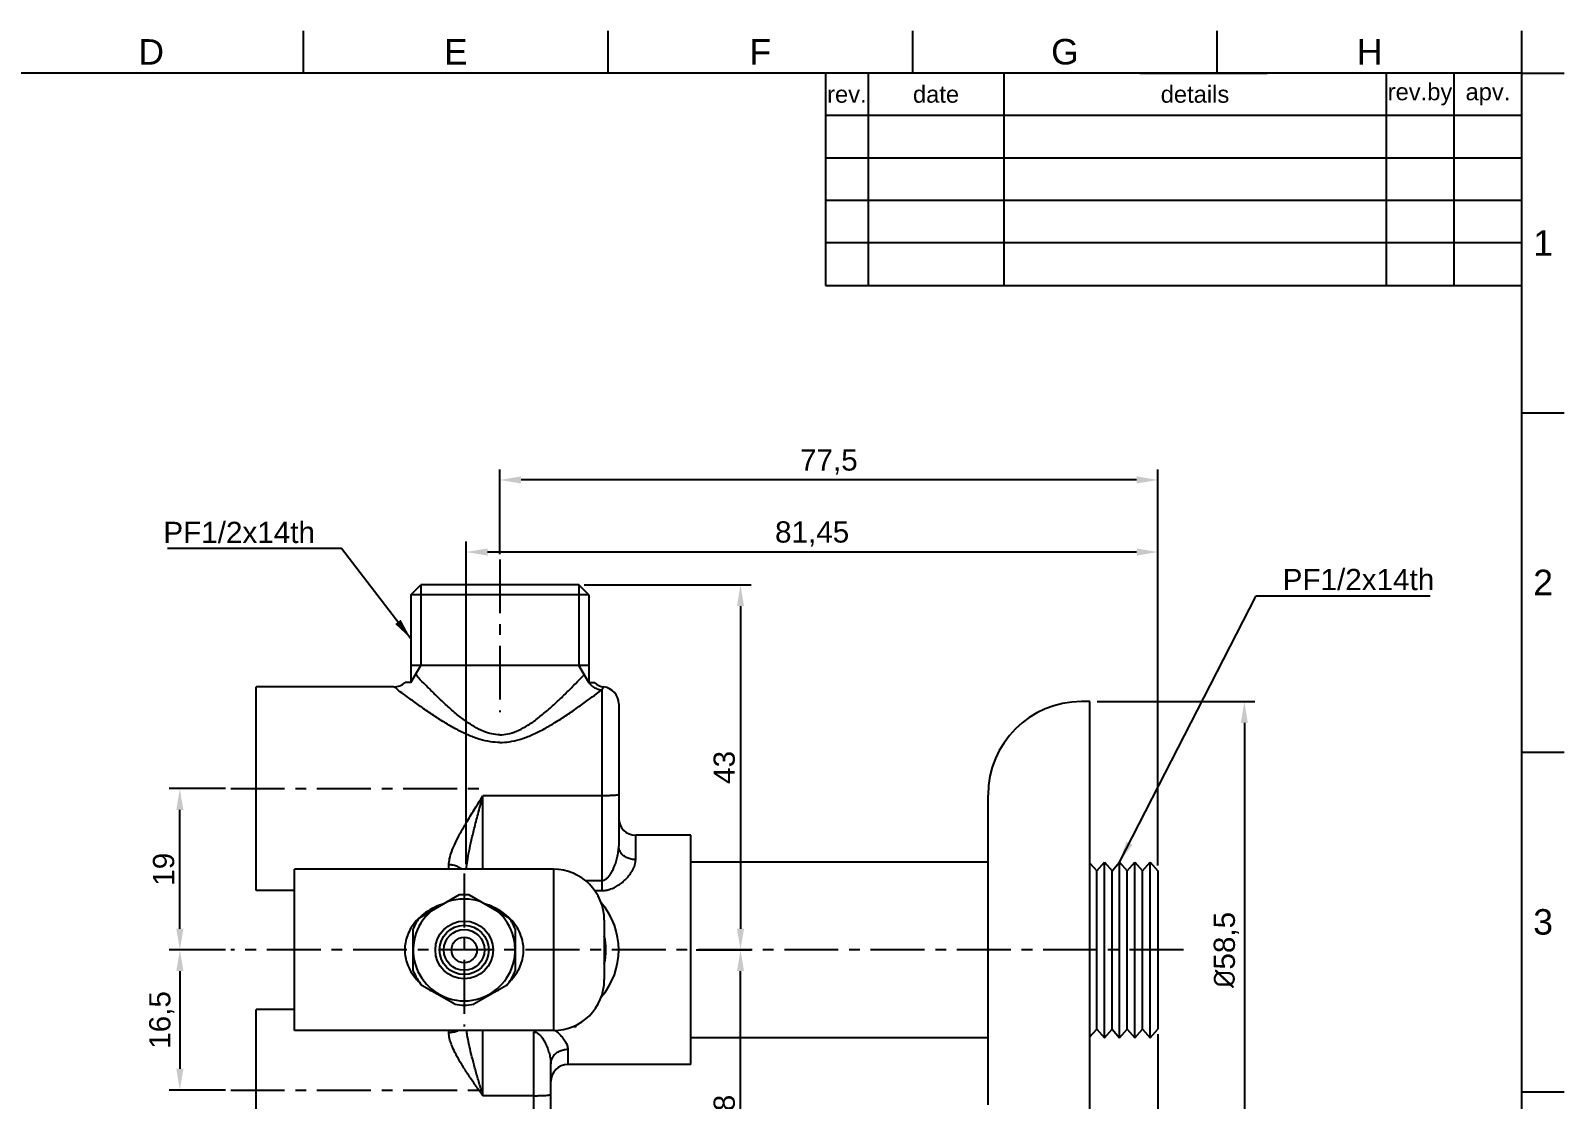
# Model space of a CAD drawing. Header units: millimetres. Extents: x 3143 to 4464, y 357 to 865.
# Drawn here: x 3259.4 to 3440.1, y 440.9 to 566.8 of the extents above; entities that cross this region are included whole.
import ezdxf

# ---------------------------------------------------------------- set-up
doc = ezdxf.new("R2010")
doc.units = ezdxf.units.MM
doc.header["$LTSCALE"] = 0.1
doc.linetypes.add('CENTERX2', pattern=[101.6, 63.5, -12.7, 12.7, -12.7])
for name, color, linetype in [('CENTER', 1, 'CENTERX2'), ('DIM', 3, 'Continuous'), ('FORM', 7, 'Continuous'), ('TEXT', 2, 'Continuous')]:
    doc.layers.add(name, color=color, linetype=linetype)
doc.styles.get("Standard").update_dxf_attribs({"font": 'arial_0.ttf'})
doc.dimstyles.new('ISO-25', dxfattribs={"dimtxt": 2.5, "dimasz": 2.5, "dimexe": 1.25, "dimexo": 0.625, "dimtad": 1, "dimtxsty": 'Standard', "dimcen": 2.5, "dimadec": 0, "dimazin": 0, "dimtfac": 1, "dimtmove": 0, "dimatfit": 3, "dimfxl": 1, "dimarcsym": 0})

# ---------------------------------------------------------------- blocks, each defined once
blk = doc.blocks.new('*D118')
at = {"layer": 'Defpoints', "color": 0, "transparency": 16777216}
for p in [(3384.44, 487.73), (3384.44, 429.23), (3402.39, 429.23)]:
    blk.add_point(p, dxfattribs=at)
at = {"layer": 'DIM', "color": 0, "lineweight": -2, "transparency": 16777216}
for p, q in [((3385.07, 487.73), (3403.64, 487.73)), ((3402.39, 485.23), (3402.39, 431.73)), ((3385.07, 429.23), (3403.64, 429.23))]:
    blk.add_line(p, q, dxfattribs=at)
at = {"layer": 'DIM', "color": 0, "transparency": 16777216}
for points in [[(3401.97, 485.23), (3402.8, 485.23), (3402.39, 487.73)], [(3401.97, 431.73), (3402.8, 431.73), (3402.39, 429.23)]]:
    blk.add_solid(points, dxfattribs=at)
at = {"layer": 'DIM', "color": 0, "transparency": 16777216, "insert": (3400.26, 458.48), "char_height": 2.5, "attachment_point": 5, "rotation": 90}
blk.add_mtext('{\\fISOCPEUR|b0|i0|c0|p34;%%C}58,5', dxfattribs=at)
blk = doc.blocks.new('*D127')
at = {"layer": 'Defpoints', "color": 0, "transparency": 16777216}
for p in [(3324.02, 501.48), (3337.2, 458.48), (3343.04, 458.48)]:
    blk.add_point(p, dxfattribs=at)
at = {"layer": 'DIM', "color": 0, "lineweight": -2, "transparency": 16777216}
for p, q in [((3324.64, 501.48), (3344.29, 501.48)), ((3343.04, 498.98), (3343.04, 460.98)), ((3337.83, 458.48), (3344.29, 458.48))]:
    blk.add_line(p, q, dxfattribs=at)
at = {"layer": 'DIM', "color": 0, "transparency": 16777216}
for points in [[(3342.63, 498.98), (3343.46, 498.98), (3343.04, 501.48)], [(3342.63, 460.98), (3343.46, 460.98), (3343.04, 458.48)]]:
    blk.add_solid(points, dxfattribs=at)
at = {"layer": 'DIM', "color": 0, "transparency": 16777216, "insert": (3341.14, 479.98), "char_height": 2.5, "attachment_point": 5, "rotation": 90}
blk.add_mtext('43', dxfattribs=at)
blk = doc.blocks.new('*D128')
at = {"layer": 'Defpoints', "color": 0, "transparency": 16777216}
for p in [(3337.2, 458.48), (3343.04, 458.48), (3318.76, 420.48)]:
    blk.add_point(p, dxfattribs=at)
at = {"layer": 'DIM', "color": 0, "lineweight": -2, "transparency": 16777216}
for p, q in [((3337.83, 458.48), (3344.29, 458.48)), ((3343.04, 422.98), (3343.04, 455.98)), ((3319.39, 420.48), (3344.29, 420.48))]:
    blk.add_line(p, q, dxfattribs=at)
at = {"layer": 'DIM', "color": 0, "transparency": 16777216}
for points in [[(3342.63, 455.98), (3343.46, 455.98), (3343.04, 458.48)], [(3342.63, 422.98), (3343.46, 422.98), (3343.04, 420.48)]]:
    blk.add_solid(points, dxfattribs=at)
at = {"layer": 'DIM', "color": 0, "transparency": 16777216, "insert": (3341.14, 439.48), "char_height": 2.5, "attachment_point": 5, "rotation": 90}
blk.add_mtext('38', dxfattribs=at)
blk = doc.blocks.new('*D129')
at = {"layer": 'Defpoints', "color": 0, "transparency": 16777216}
for p in [(3277.01, 477.48), (3283, 477.48), (3283, 458.48)]:
    blk.add_point(p, dxfattribs=at)
at = {"layer": 'DIM', "color": 0, "lineweight": -2, "transparency": 16777216}
for p, q in [((3282.38, 477.48), (3275.76, 477.48)), ((3277.01, 460.98), (3277.01, 474.98)), ((3282.38, 458.48), (3275.76, 458.48))]:
    blk.add_line(p, q, dxfattribs=at)
at = {"layer": 'DIM', "color": 0, "transparency": 16777216}
for points in [[(3276.59, 474.98), (3277.43, 474.98), (3277.01, 477.48)], [(3276.59, 460.98), (3277.43, 460.98), (3277.01, 458.48)]]:
    blk.add_solid(points, dxfattribs=at)
at = {"layer": 'DIM', "color": 0, "transparency": 16777216, "insert": (3275.11, 467.98), "char_height": 2.5, "attachment_point": 5, "rotation": 90}
blk.add_mtext('19', dxfattribs=at)
blk = doc.blocks.new('*D130')
at = {"layer": 'Defpoints', "color": 0, "transparency": 16777216}
for p in [(3283, 458.48), (3277.01, 441.98), (3283, 441.98)]:
    blk.add_point(p, dxfattribs=at)
at = {"layer": 'DIM', "color": 0, "lineweight": -2, "transparency": 16777216}
for p, q in [((3282.38, 458.48), (3275.76, 458.48)), ((3277.01, 455.98), (3277.01, 444.48)), ((3282.38, 441.98), (3275.76, 441.98))]:
    blk.add_line(p, q, dxfattribs=at)
at = {"layer": 'DIM', "color": 0, "transparency": 16777216}
for points in [[(3276.59, 455.98), (3277.43, 455.98), (3277.01, 458.48)], [(3276.59, 444.48), (3277.43, 444.48), (3277.01, 441.98)]]:
    blk.add_solid(points, dxfattribs=at)
at = {"layer": 'DIM', "color": 0, "transparency": 16777216, "insert": (3274.88, 450.23), "char_height": 2.5, "attachment_point": 5, "rotation": 90}
blk.add_mtext('16,5', dxfattribs=at)
blk = doc.blocks.new('*D132')
at = {"layer": 'Defpoints', "color": 0, "transparency": 16777216}
for p in [(3314.7, 513.84), (3314.7, 504.48), (3392.2, 467.79)]:
    blk.add_point(p, dxfattribs=at)
at = {"layer": 'DIM', "color": 0, "lineweight": -2, "transparency": 16777216}
for p, q in [((3314.7, 505.1), (3314.7, 515.09)), ((3392.2, 468.42), (3392.2, 515.09)), ((3389.7, 513.84), (3317.2, 513.84))]:
    blk.add_line(p, q, dxfattribs=at)
at = {"layer": 'DIM', "color": 0, "transparency": 16777216}
for points in [[(3317.2, 514.26), (3317.2, 513.42), (3314.7, 513.84)], [(3389.7, 514.26), (3389.7, 513.42), (3392.2, 513.84)]]:
    blk.add_solid(points, dxfattribs=at)
at = {"layer": 'DIM', "color": 0, "transparency": 16777216, "insert": (3353.45, 515.96), "char_height": 2.5, "attachment_point": 5}
blk.add_mtext('77,5', dxfattribs=at)
blk = doc.blocks.new('*D133')
at = {"layer": 'Defpoints', "color": 0, "transparency": 16777216}
for p in [(3392.2, 449.16), (3306.7, 417.48), (3306.7, 409.5)]:
    blk.add_point(p, dxfattribs=at)
at = {"layer": 'DIM', "color": 0, "lineweight": -2, "transparency": 16777216}
for p, q in [((3392.2, 448.54), (3392.2, 408.25)), ((3306.7, 416.85), (3306.7, 408.25)), ((3389.7, 409.5), (3309.2, 409.5))]:
    blk.add_line(p, q, dxfattribs=at)
at = {"layer": 'DIM', "color": 0, "transparency": 16777216}
for points in [[(3309.2, 409.91), (3309.2, 409.08), (3306.7, 409.5)], [(3389.7, 409.91), (3389.7, 409.08), (3392.2, 409.5)]]:
    blk.add_solid(points, dxfattribs=at)
at = {"layer": 'DIM', "color": 0, "transparency": 16777216, "insert": (3349.45, 411.62), "char_height": 2.5, "attachment_point": 5}
blk.add_mtext('85,5', dxfattribs=at)
blk = doc.blocks.new('*D134')
at = {"layer": 'Defpoints', "color": 0, "transparency": 16777216}
for p in [(3310.75, 505.35), (3310.75, 467.98), (3392.2, 467.79)]:
    blk.add_point(p, dxfattribs=at)
at = {"layer": 'DIM', "color": 0, "lineweight": -2, "transparency": 16777216}
for p, q in [((3310.75, 468.6), (3310.75, 506.6)), ((3392.2, 468.42), (3392.2, 506.6)), ((3389.7, 505.35), (3313.25, 505.35))]:
    blk.add_line(p, q, dxfattribs=at)
at = {"layer": 'DIM', "color": 0, "transparency": 16777216}
for points in [[(3313.25, 505.77), (3313.25, 504.93), (3310.75, 505.35)], [(3389.7, 505.77), (3389.7, 504.93), (3392.2, 505.35)]]:
    blk.add_solid(points, dxfattribs=at)
at = {"layer": 'DIM', "color": 0, "transparency": 16777216, "insert": (3351.48, 507.48), "char_height": 2.5, "attachment_point": 5}
blk.add_mtext('81,45', dxfattribs=at)

msp = doc.modelspace()

# ---------------------------------------------------------------- linework, layer by layer
for p, q in [((3353.075, 561.762), (3353.075, 536.762)), ((3353.075, 536.762), (3435.075, 536.762)), ((3304.224, 500.317), (3305.386, 501.479)), ((3324.017, 501.479), (3305.386, 501.479)), ((3305.386, 501.479), (3305.386, 491.979)), ((3325.179, 500.317), (3324.017, 501.479)), ((3324.017, 501.479), (3324.017, 491.979)), ((3325.179, 491.979), (3304.224, 491.979)), ((3304.224, 489.967), (3305.386, 491.979)), ((3325.179, 489.967), (3324.017, 491.979)), ((3286.002, 465.48), (3286.002, 489.479)), ((3302.225, 489.479), (3286.002, 489.479)), ((3326.702, 489.116), (3326.702, 465.47)), ((3384.202, 487.729), (3383.202, 487.729)), ((3384.202, 429.229), (3384.202, 487.729)), ((3328.702, 487.479), (3328.702, 470.691)), ((3312.702, 467.979), (3312.702, 476.634)), ((3326.702, 476.634), (3312.702, 476.634)), ((3372.202, 440.229), (3372.202, 476.729)), ((3330.702, 469.115), (3330.702, 471.979)), ((3337.202, 471.979), (3330.702, 471.979)), ((3337.202, 444.979), (3337.202, 471.979)), ((3290.502, 448.979), (3290.502, 467.979)), ((3321.002, 467.979), (3290.502, 467.979)), ((3308.702, 467.979), (3308.702, 468.498)), ((3321.002, 467.979), (3321.002, 448.979)), ((3372.202, 468.829), (3337.202, 468.829)), ((3384.202, 468.714), (3385.002, 467.795)), ((3385.002, 467.795), (3385.902, 468.829)), ((3385.902, 468.829), (3386.802, 467.795)), ((3385.902, 448.129), (3385.902, 468.829)), ((3386.802, 467.795), (3387.702, 468.829)), ((3387.702, 468.829), (3388.602, 467.795)), ((3387.702, 448.129), (3387.702, 468.829)), ((3388.602, 467.795), (3389.502, 468.829)), ((3389.502, 468.829), (3390.402, 467.795)), ((3389.502, 448.129), (3389.502, 468.829)), ((3390.402, 467.795), (3391.302, 468.829)), ((3391.302, 468.829), (3392.202, 467.795)), ((3391.302, 448.129), (3391.302, 468.829)), ((3324.769, 466.646), (3326.702, 466.646)), ((3385.002, 449.164), (3385.002, 467.795)), ((3386.802, 449.164), (3386.802, 467.795)), ((3388.602, 449.164), (3388.602, 467.795)), ((3390.402, 449.164), (3390.402, 467.795)), ((3392.202, 467.795), (3392.202, 449.164)), ((3290.502, 465.479), (3286.002, 465.479)), ((3309.928, 464.954), (3305.182, 462.214)), ((3311.076, 464.954), (3315.822, 462.214)), ((3325.879, 465.47), (3326.702, 465.47)), ((3304.502, 455.979), (3304.502, 460.979)), ((3316.502, 460.979), (3316.502, 455.979)), ((3327.002, 461.979), (3327.002, 454.979)), ((3309.38, 452.077), (3305.518, 454.306)), ((3315.485, 454.306), (3311.624, 452.077)), ((3286.002, 432.479), (3286.002, 451.479)), ((3290.502, 451.479), (3286.002, 451.479)), ((3321.002, 448.979), (3290.502, 448.979)), ((3308.702, 448.727), (3308.702, 448.979)), ((3312.702, 441.31), (3312.702, 448.979)), ((3318.702, 435.488), (3318.702, 448.811)), ((3323.374, 449.468), (3323.702, 449.468)), ((3323.702, 449.468), (3323.702, 449.621)), ((3372.202, 448.129), (3337.202, 448.129)), ((3384.202, 448.244), (3385.002, 449.164)), ((3385.002, 449.164), (3385.902, 448.129)), ((3385.902, 448.129), (3386.802, 449.164)), ((3386.802, 449.164), (3387.702, 448.129)), ((3387.702, 448.129), (3388.602, 449.164)), ((3388.602, 449.164), (3389.502, 448.129)), ((3389.502, 448.129), (3390.402, 449.164)), ((3390.402, 449.164), (3391.302, 448.129)), ((3391.302, 448.129), (3392.202, 449.164)), ((3322.702, 446.781), (3322.702, 444.979)), ((3320.702, 434.48), (3320.702, 445.047)), ((3337.202, 444.979), (3322.702, 444.979)), ((3318.702, 441.31), (3312.702, 441.31))]:
    msp.add_line(p, q)
at = {"ltscale": 0.5}
for p, q in [((3325.179, 500.317), (3304.224, 500.317)), ((3304.224, 500.317), (3304.224, 489.967)), ((3325.179, 500.317), (3325.179, 489.968)), ((3304.224, 489.967), (3303.533, 489.967)), ((3325.174, 489.975), (3325.829, 489.975))]:
    msp.add_line(p, q, dxfattribs=at)
for radius in [3.4, 2.9, 2.4, 1.5]:
    msp.add_circle((3310.502, 458.479), radius)
for centre, radius, start, end in [((3302.224, 491.479), 2, 359.97861, 0), ((3327.179, 491.451), 2, 180, 180.00115), ((3302.224, 491.479), 2, 270, 310.85903), ((3327.179, 491.451), 2, 227.53312, 263.14397), ((3326.702, 487.479), 2, 0, 83.43859), ((3383.202, 476.729), 11, 90, 180), ((3330.702, 473.979), 2, 180.00003, 270), ((3321.002, 461.979), 6, 0, 90), ((3310.502, 458.479), 6, 70.77339, 109.22661), ((3310.502, 458.479), 6.5, 84.93227, 95.06773), ((3310.502, 458.479), 6, 130.77339, 49.22661), ((3320.202, 458.479), 8.5, 319.30525, 40.69475), ((3310.502, 458.479), 6.5, 144.93227, 157.38014), ((3310.502, 458.479), 6.5, 22.61986, 35.06773), ((3320.202, 458.479), 7, 346.39602, 13.60398), ((3310.502, 458.479), 6.5, 202.61986, 219.9422), ((3310.502, 458.479), 6.5, 320.0578, 337.38014), ((3321.002, 454.979), 6, 270, 0), ((3310.502, 458.479), 6.5, 260.0578, 279.9422), ((3322.702, 442.979), 2, 90, 180)]:
    msp.add_arc(centre, radius, start, end)
for points, knots in [([(3314.702, 483.828), (3314.389, 483.829), (3313.718, 483.9), (3312.69, 484.231), (3311.609, 484.79), (3310.486, 485.55), (3309.326, 486.477), (3308.148, 487.529), (3307.008, 488.613), (3306.008, 489.634), (3305.272, 490.348), (3304.896, 490.8), (3304.776, 490.922)], [0, 0, 0, 0, 0.9379847, 2.0072192, 3.2234847, 4.576901, 6.0661565, 7.6777954, 9.3111554, 10.7934288, 11.9348942, 12.4568354, 12.4568354, 12.4568354, 12.4568354]), ([(3314.702, 483.828), (3315.012, 483.829), (3315.678, 483.899), (3316.7, 484.226), (3317.774, 484.778), (3318.889, 485.529), (3320.042, 486.448), (3321.216, 487.491), (3322.353, 488.576), (3323.362, 489.586), (3324.109, 490.354), (3324.508, 490.771), (3324.637, 490.907)], [0, 0, 0, 0, 0.931761, 1.9932161, 3.1999762, 4.5419146, 6.0198844, 7.6202435, 9.2514878, 10.7344902, 11.9038498, 12.4649143, 12.4649143, 12.4649143, 12.4649143]), ([(3325.174, 489.975), (3325.179, 489.969), (3325.303, 489.801), (3325.593, 489.508), (3326.117, 489.216), (3326.507, 489.129), (3326.702, 489.116)], [1.1616417, 1.1616417, 1.1616417, 1.1616417, 1.1863192, 1.7854484, 2.3799491, 2.9647081, 2.9647081, 2.9647081, 2.9647081])]:
    msp.add_open_spline(points, degree=3, knots=knots)
for points, start_tangent, end_tangent in [([(3314.702, 482.921), (3313.591, 483.004), (3312.375, 483.275), (3311.081, 483.744), (3309.739, 484.387), (3308.348, 485.179), (3306.911, 486.094), (3305.503, 487.06), (3304.254, 487.958), (3303.307, 488.66), (3302.686, 489.128), (3302.336, 489.394), (3302.224, 489.479)], (-0.9999998, 0.0006027), (0.4108476, 0.911704)), ([(3317.696, 483.496), (3318.299, 483.734), (3319.631, 484.369), (3321.014, 485.153), (3322.443, 486.061), (3323.85, 487.024), (3325.1, 487.922), (3326.071, 488.641), (3326.702, 489.116)], (0.9391837, 0.3434151), (0.7971614, 0.6037663)), ([(3326.702, 489.116), (3326.851, 489.337), (3326.93, 489.451)], (0.5508621, 0.8345963), (0.824532, -0.5658154)), ([(3314.702, 482.921), (3315.805, 483.003), (3317.014, 483.271), (3317.696, 483.496)], (0.9999998, 0.0006469), (0.9391837, 0.3434151)), ([(3308.702, 468.498), (3308.786, 469.227), (3309.041, 470.091), (3309.459, 471.084), (3310.038, 472.219), (3310.776, 473.511), (3311.668, 474.978), (3312.702, 476.634)], (-0.0000069, 1), (0.530208, 0.8478676)), ([(3310.753, 467.979), (3310.871, 468.917), (3311.081, 470.101), (3311.37, 471.448), (3311.739, 472.974), (3312.185, 474.698), (3312.702, 476.634)], (0.0954855, 0.9954308), (0.2587388, 0.9659473)), ([(3328.702, 476.775), (3328.634, 476.739), (3328.434, 476.705), (3328.116, 476.675), (3327.702, 476.653), (3327.219, 476.639), (3326.702, 476.634)], (0, -1), (-1, 0)), ([(3326.702, 466.646), (3326.933, 466.685), (3327.179, 466.812), (3327.43, 467.032), (3327.677, 467.341), (3327.915, 467.732), (3328.14, 468.202), (3328.349, 468.753), (3328.529, 469.374), (3328.654, 470.034), (3328.702, 470.691)], (1, 0.0000279), (0.0000464, 1)), ([(3330.702, 469.115), (3330.184, 469.169), (3329.702, 469.327), (3329.288, 469.577), (3328.97, 469.903), (3328.77, 470.283), (3328.702, 470.691)], (-1, 0), (0, 1)), ([(3310.215, 467.98), (3310.116, 468.06), (3309.702, 468.298), (3309.219, 468.447), (3308.702, 468.498)], (-0.755837, 0.6547598), (-1, -0.0000092)), ([(3326.702, 465.47), (3327.165, 465.505), (3327.657, 465.617), (3328.159, 465.814), (3328.652, 466.09), (3329.127, 466.441), (3329.578, 466.862), (3329.997, 467.357), (3330.355, 467.918), (3330.607, 468.517), (3330.702, 469.115)], (1, 0.0001523), (0.0001535, 1)), ([(3308.138, 463.922), (3307.869, 463.837), (3306.741, 463.357), (3305.698, 462.685), (3305.17, 462.226)], (-0.9587646, -0.2842015), (-0.7174217, -0.6966392)), ([(3315.834, 462.226), (3315.306, 462.685), (3314.262, 463.357), (3313.134, 463.838), (3312.866, 463.922)], (-0.7174215, 0.6966394), (-0.9587635, 0.284205)), ([(3305.109, 462.166), (3304.851, 461.893), (3304.23, 461.047), (3303.814, 460.187), (3303.578, 459.328), (3303.502, 458.479)], (-0.7077521, -0.7064609), (-0.0001444, -1)), ([(3305.17, 462.226), (3305.109, 462.166)], (-0.7174217, -0.6966392), (-0.7077521, -0.7064609)), ([(3315.895, 462.166), (3315.834, 462.226)], (-0.7077547, 0.7064583), (-0.7174215, 0.6966394)), ([(3317.502, 458.479), (3317.426, 459.328), (3317.189, 460.187), (3316.774, 461.047), (3316.152, 461.893), (3315.895, 462.166)], (-0.0001439, 1), (-0.7077547, 0.7064583)), ([(3303.502, 458.479), (3303.578, 457.631), (3303.814, 456.771), (3304.23, 455.912), (3304.851, 455.066), (3305.224, 454.681)], (0.0001387, -1), (0.7256526, -0.6880612)), ([(3315.78, 454.681), (3316.152, 455.066), (3316.774, 455.912), (3317.189, 456.771), (3317.426, 457.63), (3317.502, 458.479)], (0.7256409, 0.6880736), (0.0001393, 1)), ([(3306.349, 453.824), (3306.565, 453.698)], (0.854168, -0.5199972), (0.8717815, -0.4898949)), ([(3314.438, 453.697), (3314.655, 453.825)], (0.8718907, 0.4897005), (0.8541294, 0.5200605)), ([(3309.839, 448.979), (3309.702, 448.917), (3309.219, 448.775), (3308.702, 448.727)], (-0.8976345, -0.4407406), (-1, 0)), ([(3312.225, 441.979), (3311.436, 443.106), (3310.649, 444.281), (3309.957, 445.401), (3309.411, 446.403), (3309.018, 447.289), (3308.78, 448.066), (3308.702, 448.727)], (-0.5787543, 0.815502), (-0.0000606, 1)), ([(3312.463, 442.119), (3312.069, 443.477), (3311.676, 444.887), (3311.33, 446.223), (3311.057, 447.415), (3310.86, 448.462), (3310.785, 448.979)], (-0.2819255, 0.9594363), (-0.1260564, 0.9920231)), ([(3318.702, 448.811), (3318.894, 448.979)], (0.709487, 0.7047185), (0.7921185, 0.6103673)), ([(3318.702, 448.811), (3318.934, 448.774), (3319.182, 448.652), (3319.434, 448.441), (3319.681, 448.146), (3319.919, 447.774), (3320.146, 447.328), (3320.355, 446.811), (3320.532, 446.236), (3320.657, 445.626), (3320.702, 445.047)], (1, -0.0000387), (0.0000514, -1)), ([(3321.231, 448.986), (3321.349, 448.892), (3321.749, 448.528), (3322.114, 448.118), (3322.418, 447.673), (3322.627, 447.213), (3322.702, 446.781)], (0.7898466, -0.6133044), (0.0001941, -1)), ([(3323.702, 449.468), (3323.629, 449.587)], (-0.5238119, 0.851834), (-0.5203639, 0.8539446)), ([(3320.702, 445.047), (3320.77, 445.496), (3320.97, 445.914), (3321.288, 446.273), (3321.702, 446.548), (3322.184, 446.722), (3322.702, 446.781)], (0, 1), (1, 0)), ([(3312.702, 441.31), (3312.542, 441.533), (3312.383, 441.756), (3312.225, 441.979)], (-0.582006, 0.8131845), (-0.578738, 0.8155136)), ([(3312.702, 441.31), (3312.622, 441.58), (3312.543, 441.85), (3312.463, 442.119)], (-0.2834848, 0.9589767), (-0.2819299, 0.959435)), ([(3318.702, 441.31), (3319.219, 441.315), (3319.702, 441.329), (3320.116, 441.352), (3320.434, 441.381), (3320.634, 441.415), (3320.702, 441.451)], (1, 0), (0, 1))]:
    msp.add_spline(points, degree=3, dxfattribs=dict(start_tangent=start_tangent, end_tangent=end_tangent))
at = {"layer": 'CENTER'}
for p, q in [((3314.702, 504.48), (3314.702, 486.48)), ((3283.002, 477.48), (3312.702, 477.48)), ((3310.502, 467.479), (3310.502, 449.479)), ((3395.202, 458.48), (3283.002, 458.48)), ((3283.002, 441.98), (3312.702, 441.98))]:
    msp.add_line(p, q, dxfattribs=at)
at = {"layer": 'FORM'}
for p, q in [((3291.575, 561.762), (3291.575, 566.762)), ((3327.45, 561.762), (3327.45, 566.762)), ((3363.325, 561.762), (3363.325, 566.762)), ((3399.2, 561.762), (3399.2, 566.762)), ((3435.075, 561.762), (3435.075, 566.762)), ((3435.075, 561.762), (3148.075, 561.762)), ((3358.075, 561.762), (3358.075, 536.762)), ((3374.075, 561.762), (3374.075, 536.762)), ((3390.075, 561.762), (3405.075, 561.762)), ((3420.075, 561.762), (3405.075, 561.762)), ((3419.075, 561.762), (3419.075, 536.762)), ((3427.075, 561.762), (3427.075, 536.762)), ((3435.075, 361.762), (3435.075, 561.762)), ((3435.075, 561.762), (3440.075, 561.762)), ((3435.075, 556.762), (3353.075, 556.762)), ((3435.075, 551.762), (3353.075, 551.762)), ((3435.075, 546.762), (3353.075, 546.762)), ((3435.075, 541.762), (3353.075, 541.762)), ((3435.075, 521.762), (3440.075, 521.762)), ((3435.075, 481.762), (3440.075, 481.762)), ((3435.075, 441.762), (3440.075, 441.762))]:
    msp.add_line(p, q, dxfattribs=at)

# ---------------------------------------------------------------- texts
at = {"layer": 'DIM', "char_height": 2.5}
for insert, attachment_point in [((3292.927, 506.377), 9), ((3406.899, 500.824), 7)]:
    msp.add_mtext('PF1/2x14th', dxfattribs=dict(at, insert=insert, attachment_point=attachment_point))
at = {"layer": 'FORM', "char_height": 3, "attachment_point": 5}
for s, width, insert in [('D', 5, (3273.637, 564.262)), ('E', 5, (3309.512, 564.262)), ('F', 5, (3345.387, 564.262)), ('G', 5, (3381.262, 564.262)), ('H', 5, (3417.137, 564.262)), ('1', 40, (3437.575, 541.762)), ('2', 40, (3437.575, 501.762)), ('3', 40, (3437.575, 461.762))]:
    msp.add_mtext_dynamic_manual_height_columns(s, width=width, gutter_width=12.5, heights=[0], dxfattribs=dict(at, insert=insert))
at = {"layer": 'TEXT', "char_height": 2, "attachment_point": 5}
for s, width, insert in [('date', 16, (3366.075, 559.262)), ('details', 45, (3396.575, 559.262)), ('rev.by', 8, (3423.075, 559.262)), ('apv.', 8, (3431.075, 559.262)), ('rev.', 5, (3355.575, 559.262))]:
    msp.add_mtext_dynamic_manual_height_columns(s, width=width, gutter_width=12.5, heights=[0], dxfattribs=dict(at, insert=insert))

# ---------------------------------------------------------------- dimensions: what is measured, and where the dimension line sits
at = {"layer": 'DIM'}
for base, p1, p2, picture, middle in [((3314.702, 513.839), (3392.202, 467.795), (3314.702, 504.48), '*D132', (3353.452, 515.961)), ((3310.753, 505.35), (3392.202, 467.795), (3310.753, 467.979), '*D134', (3351.477, 507.478)), ((3306.702, 409.497), (3392.202, 449.164), (3306.702, 417.48), '*D133', (3349.452, 411.625))]:
    dim = msp.add_linear_dim(base=base, p1=p1, p2=p2, dimstyle='ISO-25', dxfattribs=at)
    dim.commit()
    dim.dimension.update_dxf_attribs({"geometry": picture, "text_midpoint": middle})
for base, p1, p2, picture, middle in [((3343.045, 458.48), (3324.017, 501.479), (3337.202, 458.48), '*D127', (3341.142, 479.979)), ((3277.01, 477.48), (3283.002, 458.48), (3283.002, 477.48), '*D129', (3275.109, 467.98)), ((3277.01, 441.98), (3283.002, 458.48), (3283.002, 441.98), '*D130', (3274.883, 450.23)), ((3343.045, 458.479), (3318.76, 420.479), (3337.202, 458.479), '*D128', (3341.142, 439.479))]:
    dim = msp.add_linear_dim(base=base, p1=p1, p2=p2, angle=90, dimstyle='ISO-25', dxfattribs=at)
    dim.commit()
    dim.dimension.update_dxf_attribs({"geometry": picture, "text_midpoint": middle})
dim = msp.add_linear_dim(base=(3402.386, 429.229), p1=(3384.445, 487.729), p2=(3384.445, 429.229), angle=90, text='{\\fISOCPEUR|b0|i0|c0|p34;%%C}<>', dimstyle='ISO-25', dxfattribs=at)
dim.commit()
dim.dimension.update_dxf_attribs({"geometry": '*D118', "text_midpoint": (3400.258, 458.479)})

# ---------------------------------------------------------------- leaders
at = {"layer": 'DIM', "annotation_type": 0, "has_hookline": 1, "text_width": 17.355}
for points, hookline_direction in [([(3304.224, 495.142), (3296.052, 505.752), (3293.552, 505.752)], 1), ([(3387.702, 468.829), (3403.774, 500.199), (3406.274, 500.199)], 0)]:
    msp.add_leader(points, dimstyle='ISO-25', dxfattribs=dict(at, hookline_direction=hookline_direction))

doc.saveas('drawing.dxf')
